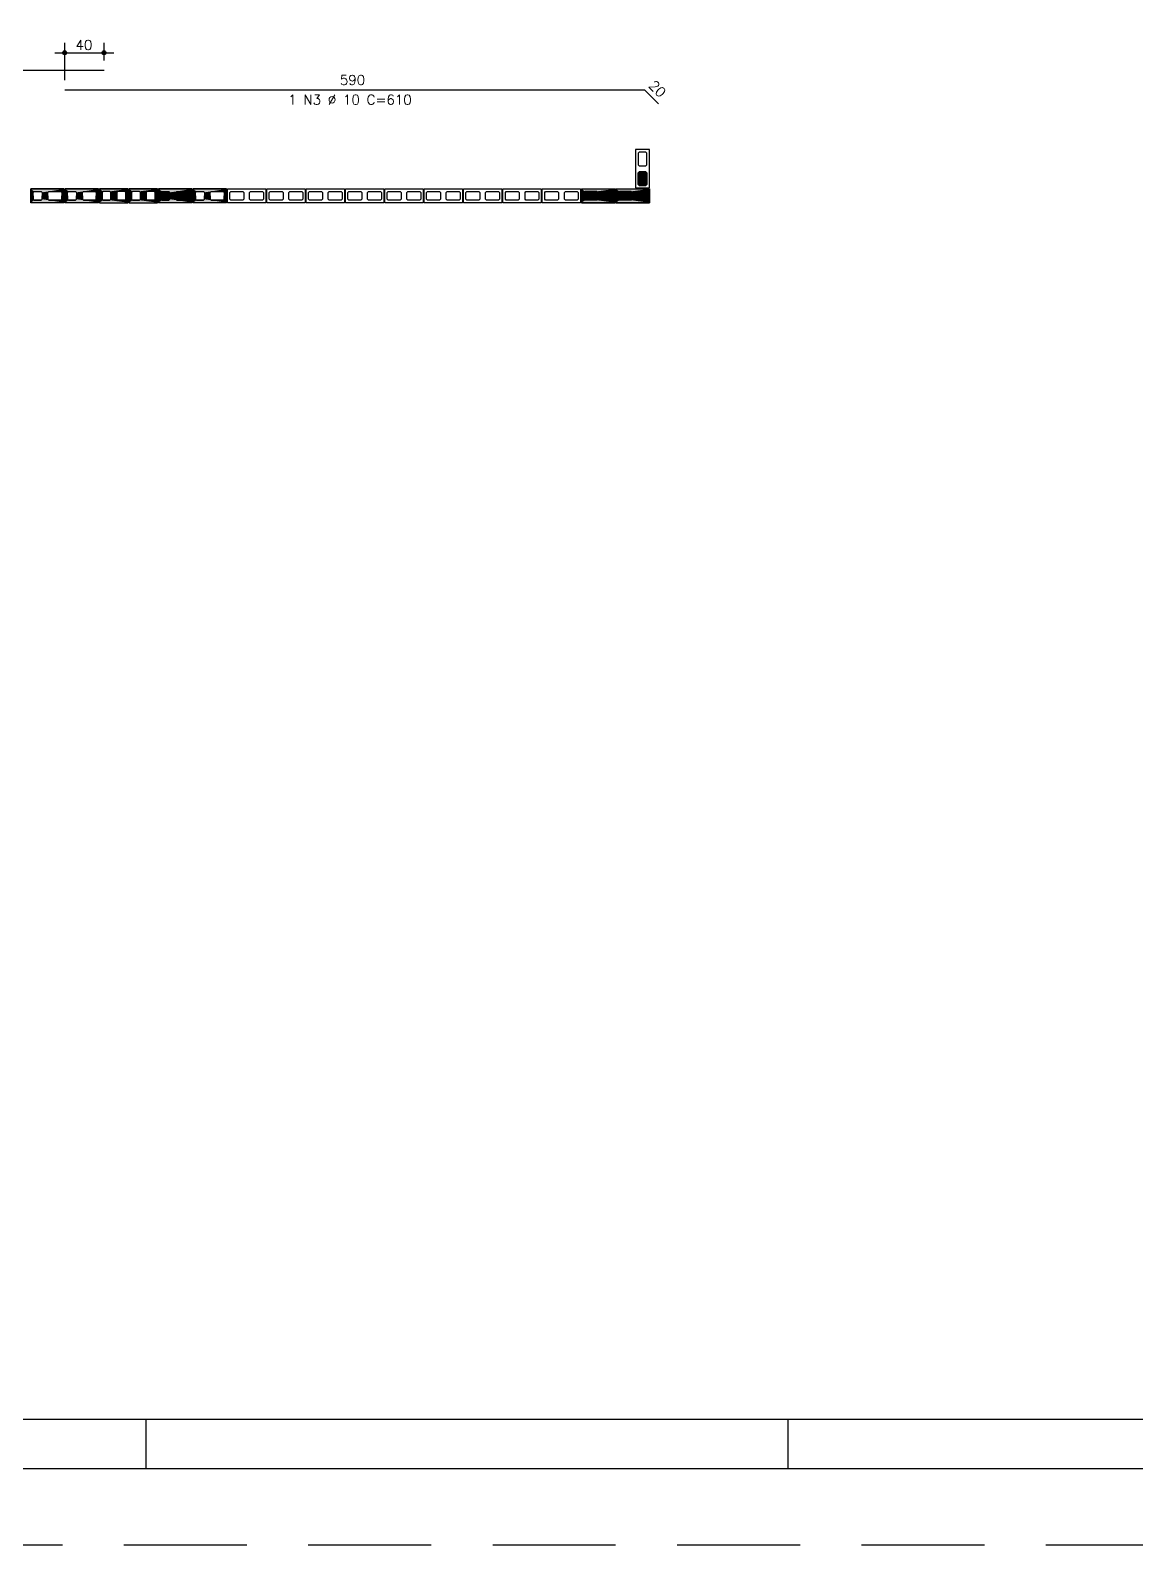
# Model space of a CAD drawing. Extents: x -1.9 to 86, y -1.6 to 60.9.
# Drawn here: x 18.65 to 41.12, y -1.55 to 29.23 of the extents above; entities that cross this region are included whole.
import ezdxf

# ---------------------------------------------------------------- set-up
doc = ezdxf.new("R2010")
doc.units = 0
doc.header["$MEASUREMENT"] = 0
doc.linetypes.add('ESTILO_TQS_0001', pattern=[0.45, 0.3, -0.15])
doc.linetypes.add('HIDDEN', pattern=[0.375, 0.25, -0.125])
doc.layers.get('0').update_dxf_attribs({"linetype": 'CONTINUOUS'})
doc.layers.get('Defpoints').update_dxf_attribs({"linetype": 'CONTINUOUS'})
for name, color, linetype in [('ARQ_FOLHA', 7, 'CONTINUOUS'), ('PENA_01', 1, 'CONTINUOUS'), ('PENA_02', 2, 'CONTINUOUS'), ('PENA_03', 3, 'CONTINUOUS'), ('PENA_05', 5, 'CONTINUOUS'), ('PENA_11', 252, 'CONTINUOUS'), ('PENA_21', 100, 'CONTINUOUS'), ('PENA_27', 21, 'CONTINUOUS')]:
    doc.layers.add(name, color=color, linetype=linetype)
doc.styles.get("Standard").update_dxf_attribs({"font": 'ROMANS.SHX'})

# ---------------------------------------------------------------- blocks, each defined once
blk = doc.blocks.new('FOLHA A1 - 841 X 594')
at = {"layer": 'ARQ_FOLHA', "color": 1}
for p, q in [((-631, 10), (-631, 0)), ((-500.5, 10), (-500.5, 0))]:
    blk.add_line(p, q, dxfattribs=at)
for points in [[(-841, 0), (0, 0), (0, 594), (-841, 594)], [(-816, 10), (-10, 10), (-10, 584), (-816, 584)]]:
    blk.add_lwpolyline(points, close=True, dxfattribs=at)
at = {"layer": 'Defpoints', "color": 8, "linetype": 'HIDDEN', "ltscale": 100}
blk.add_lwpolyline([(-860.5, 609.5), (-860.5, -15.5), (19.5, -15.5), (19.5, 609.5)], close=True, dxfattribs=at)
blk = doc.blocks.new('*U24')
blk.add_blockref('FOLHA A1 - 841 X 594', (0, 0))

msp = doc.modelspace()

# ---------------------------------------------------------------- linework, layer by layer
at = {"layer": 'PENA_01', "linetype": 'Continuous'}
for p, q in [((19.347, 28.223), (19.347, 28.976)), ((20.147, 28.623), (20.147, 28.976)), ((19.147, 28.776), (20.347, 28.776))]:
    msp.add_line(p, q, dxfattribs=at)
for points in [[(31.027, 26.759), (31.007, 26.739), (31.007, 26.499), (31.027, 26.479), (31.167, 26.479), (31.187, 26.499), (31.187, 26.739), (31.167, 26.759), (31.027, 26.759)], [(31.027, 26.359), (31.007, 26.339), (31.007, 26.099), (31.027, 26.079), (31.167, 26.079), (31.187, 26.099), (31.187, 26.339), (31.167, 26.359), (31.027, 26.359)], [(18.727, 25.959), (18.867, 25.959), (18.887, 25.939), (18.887, 25.799), (18.867, 25.779), (18.727, 25.779), (18.707, 25.799), (18.707, 25.939), (18.727, 25.959)], [(19.027, 25.959), (19.267, 25.959), (19.287, 25.939), (19.287, 25.799), (19.267, 25.779), (19.027, 25.779), (19.007, 25.799), (19.007, 25.939), (19.027, 25.959)], [(19.427, 25.959), (19.567, 25.959), (19.587, 25.939), (19.587, 25.799), (19.567, 25.779), (19.427, 25.779), (19.407, 25.799), (19.407, 25.939), (19.427, 25.959)], [(19.727, 25.959), (19.967, 25.959), (19.987, 25.939), (19.987, 25.799), (19.967, 25.779), (19.727, 25.779), (19.707, 25.799), (19.707, 25.939), (19.727, 25.959)], [(21.327, 25.959), (21.467, 25.959), (21.487, 25.939), (21.487, 25.799), (21.467, 25.779), (21.327, 25.779), (21.307, 25.799), (21.307, 25.939), (21.327, 25.959)], [(21.627, 25.959), (21.867, 25.959), (21.887, 25.939), (21.887, 25.799), (21.867, 25.779), (21.627, 25.779), (21.607, 25.799), (21.607, 25.939), (21.627, 25.959)], [(22.027, 25.959), (22.167, 25.959), (22.187, 25.939), (22.187, 25.799), (22.167, 25.779), (22.027, 25.779), (22.007, 25.799), (22.007, 25.939), (22.027, 25.959)], [(22.327, 25.959), (22.567, 25.959), (22.587, 25.939), (22.587, 25.799), (22.567, 25.779), (22.327, 25.779), (22.307, 25.799), (22.307, 25.939), (22.327, 25.959)], [(22.707, 25.939), (22.727, 25.959), (22.967, 25.959), (22.987, 25.939), (22.987, 25.799), (22.967, 25.779), (22.727, 25.779), (22.707, 25.799), (22.707, 25.939)], [(23.107, 25.939), (23.127, 25.959), (23.367, 25.959), (23.387, 25.939), (23.387, 25.799), (23.367, 25.779), (23.127, 25.779), (23.107, 25.799), (23.107, 25.939)], [(23.507, 25.939), (23.527, 25.959), (23.767, 25.959), (23.787, 25.939), (23.787, 25.799), (23.767, 25.779), (23.527, 25.779), (23.507, 25.799), (23.507, 25.939)], [(23.907, 25.939), (23.927, 25.959), (24.167, 25.959), (24.187, 25.939), (24.187, 25.799), (24.167, 25.779), (23.927, 25.779), (23.907, 25.799), (23.907, 25.939)], [(24.307, 25.939), (24.327, 25.959), (24.567, 25.959), (24.587, 25.939), (24.587, 25.799), (24.567, 25.779), (24.327, 25.779), (24.307, 25.799), (24.307, 25.939)], [(24.707, 25.939), (24.727, 25.959), (24.967, 25.959), (24.987, 25.939), (24.987, 25.799), (24.967, 25.779), (24.727, 25.779), (24.707, 25.799), (24.707, 25.939)], [(25.107, 25.939), (25.127, 25.959), (25.367, 25.959), (25.387, 25.939), (25.387, 25.799), (25.367, 25.779), (25.127, 25.779), (25.107, 25.799), (25.107, 25.939)], [(25.507, 25.939), (25.527, 25.959), (25.767, 25.959), (25.787, 25.939), (25.787, 25.799), (25.767, 25.779), (25.527, 25.779), (25.507, 25.799), (25.507, 25.939)], [(25.907, 25.939), (25.927, 25.959), (26.167, 25.959), (26.187, 25.939), (26.187, 25.799), (26.167, 25.779), (25.927, 25.779), (25.907, 25.799), (25.907, 25.939)], [(26.307, 25.939), (26.327, 25.959), (26.567, 25.959), (26.587, 25.939), (26.587, 25.799), (26.567, 25.779), (26.327, 25.779), (26.307, 25.799), (26.307, 25.939)], [(26.707, 25.939), (26.727, 25.959), (26.967, 25.959), (26.987, 25.939), (26.987, 25.799), (26.967, 25.779), (26.727, 25.779), (26.707, 25.799), (26.707, 25.939)], [(27.107, 25.939), (27.127, 25.959), (27.367, 25.959), (27.387, 25.939), (27.387, 25.799), (27.367, 25.779), (27.127, 25.779), (27.107, 25.799), (27.107, 25.939)], [(27.507, 25.939), (27.527, 25.959), (27.767, 25.959), (27.787, 25.939), (27.787, 25.799), (27.767, 25.779), (27.527, 25.779), (27.507, 25.799), (27.507, 25.939)], [(27.907, 25.939), (27.927, 25.959), (28.167, 25.959), (28.187, 25.939), (28.187, 25.799), (28.167, 25.779), (27.927, 25.779), (27.907, 25.799), (27.907, 25.939)], [(28.307, 25.939), (28.327, 25.959), (28.567, 25.959), (28.587, 25.939), (28.587, 25.799), (28.567, 25.779), (28.327, 25.779), (28.307, 25.799), (28.307, 25.939)], [(28.707, 25.939), (28.727, 25.959), (28.967, 25.959), (28.987, 25.939), (28.987, 25.799), (28.967, 25.779), (28.727, 25.779), (28.707, 25.799), (28.707, 25.939)], [(29.107, 25.939), (29.127, 25.959), (29.367, 25.959), (29.387, 25.939), (29.387, 25.799), (29.367, 25.779), (29.127, 25.779), (29.107, 25.799), (29.107, 25.939)], [(29.507, 25.939), (29.527, 25.959), (29.767, 25.959), (29.787, 25.939), (29.787, 25.799), (29.767, 25.779), (29.527, 25.779), (29.507, 25.799), (29.507, 25.939)], [(30.167, 25.779), (29.927, 25.779), (29.907, 25.799), (29.907, 25.939), (29.927, 25.959), (30.167, 25.959), (30.187, 25.939), (30.187, 25.799), (30.167, 25.779)], [(30.467, 25.779), (30.327, 25.779), (30.307, 25.799), (30.307, 25.939), (30.327, 25.959), (30.467, 25.959), (30.487, 25.939), (30.487, 25.799), (30.467, 25.779)], [(30.867, 25.779), (30.627, 25.779), (30.607, 25.799), (30.607, 25.939), (30.627, 25.959), (30.867, 25.959), (30.887, 25.939), (30.887, 25.799), (30.867, 25.779)], [(31.167, 25.779), (31.027, 25.779), (31.007, 25.799), (31.007, 25.939), (31.027, 25.959), (31.167, 25.959), (31.187, 25.939), (31.187, 25.799), (31.167, 25.779)]]:
    msp.add_lwpolyline(points, dxfattribs=at)
at = {"layer": 'PENA_01', "linetype": 'ESTILO_TQS_0001'}
for points in [[(20.287, 25.939), (20.267, 25.959), (20.127, 25.959), (20.107, 25.939), (20.107, 25.799), (20.127, 25.779), (20.267, 25.779), (20.287, 25.799), (20.287, 25.939)], [(20.587, 25.939), (20.567, 25.959), (20.427, 25.959), (20.407, 25.939), (20.407, 25.799), (20.427, 25.779), (20.567, 25.779), (20.587, 25.799), (20.587, 25.939)], [(20.887, 25.939), (20.867, 25.959), (20.727, 25.959), (20.707, 25.939), (20.707, 25.799), (20.727, 25.779), (20.867, 25.779), (20.887, 25.799), (20.887, 25.939)], [(21.187, 25.939), (21.167, 25.959), (21.027, 25.959), (21.007, 25.939), (21.007, 25.799), (21.027, 25.779), (21.167, 25.779), (21.187, 25.799), (21.187, 25.939)]]:
    msp.add_lwpolyline(points, dxfattribs=at)
at = {"layer": 'PENA_02', "linetype": 'Continuous'}
for points in [[(30.957, 26.809), (30.957, 26.029), (31.237, 26.029), (31.237, 26.809), (30.957, 26.809)], [(18.657, 26.009), (19.337, 26.009), (19.337, 25.729), (18.657, 25.729), (18.657, 26.009)], [(19.357, 26.009), (20.037, 26.009), (20.037, 25.729), (19.357, 25.729), (19.357, 26.009)], [(20.637, 26.009), (20.057, 26.009), (20.057, 25.729), (20.637, 25.729), (20.637, 26.009)], [(21.237, 26.009), (20.657, 26.009), (20.657, 25.729), (21.237, 25.729), (21.237, 26.009)], [(21.257, 26.009), (21.937, 26.009), (21.937, 25.729), (21.257, 25.729), (21.257, 26.009)], [(21.957, 26.009), (22.637, 26.009), (22.637, 25.729), (21.957, 25.729), (21.957, 26.009)], [(22.657, 26.009), (23.437, 26.009), (23.437, 25.729), (22.657, 25.729), (22.657, 26.009)], [(23.457, 26.009), (24.237, 26.009), (24.237, 25.729), (23.457, 25.729), (23.457, 26.009)], [(24.257, 26.009), (25.037, 26.009), (25.037, 25.729), (24.257, 25.729), (24.257, 26.009)], [(25.057, 26.009), (25.837, 26.009), (25.837, 25.729), (25.057, 25.729), (25.057, 26.009)], [(25.857, 26.009), (26.637, 26.009), (26.637, 25.729), (25.857, 25.729), (25.857, 26.009)], [(26.657, 26.009), (27.437, 26.009), (27.437, 25.729), (26.657, 25.729), (26.657, 26.009)], [(27.457, 26.009), (28.237, 26.009), (28.237, 25.729), (27.457, 25.729), (27.457, 26.009)], [(28.257, 26.009), (29.037, 26.009), (29.037, 25.729), (28.257, 25.729), (28.257, 26.009)], [(29.057, 26.009), (29.837, 26.009), (29.837, 25.729), (29.057, 25.729), (29.057, 26.009)], [(30.537, 25.729), (29.857, 25.729), (29.857, 26.009), (30.537, 26.009), (30.537, 25.729)], [(31.237, 25.729), (30.557, 25.729), (30.557, 26.009), (31.237, 26.009), (31.237, 25.729)]]:
    msp.add_lwpolyline(points, dxfattribs=at)
for centre, radius in [((19.347, 28.776), 0.04), ((19.347, 28.776), 0.02), ((20.147, 28.776), 0.04), ((20.147, 28.776), 0.02)]:
    msp.add_circle(centre, radius, dxfattribs=at)
at = {"layer": 'PENA_03', "linetype": 'Continuous'}
for p, q in [((20.147, 28.423), (20.147, 28.423)), ((19.347, 28.023), (19.347, 28.023))]:
    msp.add_line(p, q, dxfattribs=at)
for points in [[(31.027, 26.079), (31.007, 26.099), (31.007, 26.339), (31.027, 26.359), (31.167, 26.359), (31.187, 26.339), (31.187, 26.099), (31.167, 26.079), (31.027, 26.079)], [(21.487, 25.799), (21.467, 25.779), (21.327, 25.779), (21.307, 25.799), (21.307, 25.939), (21.327, 25.959), (21.467, 25.959), (21.487, 25.939), (21.487, 25.799)], [(21.887, 25.799), (21.867, 25.779), (21.627, 25.779), (21.607, 25.799), (21.607, 25.939), (21.627, 25.959), (21.867, 25.959), (21.887, 25.939), (21.887, 25.799)], [(30.187, 25.799), (30.167, 25.779), (29.927, 25.779), (29.907, 25.799), (29.907, 25.939), (29.927, 25.959), (30.167, 25.959), (30.187, 25.939), (30.187, 25.799)], [(30.487, 25.799), (30.467, 25.779), (30.327, 25.779), (30.307, 25.799), (30.307, 25.939), (30.327, 25.959), (30.467, 25.959), (30.487, 25.939), (30.487, 25.799)], [(30.887, 25.799), (30.867, 25.779), (30.627, 25.779), (30.607, 25.799), (30.607, 25.939), (30.627, 25.959), (30.867, 25.959), (30.887, 25.939), (30.887, 25.799)], [(31.187, 25.799), (31.167, 25.779), (31.027, 25.779), (31.007, 25.799), (31.007, 25.939), (31.027, 25.959), (31.167, 25.959), (31.187, 25.939), (31.187, 25.799)]]:
    msp.add_lwpolyline(points, dxfattribs=at)
for centre in [(31.097, 26.219), (21.397, 25.869), (21.747, 25.869), (30.047, 25.869), (30.397, 25.869), (30.747, 25.869), (31.097, 25.869)]:
    msp.add_circle(centre, 0.04, dxfattribs=at)
for points in [[(31.137, 26.219), (31.077, 26.253), (31.06, 26.232)], [(31.137, 26.219), (31.06, 26.232), (31.06, 26.205)], [(31.137, 26.219), (31.06, 26.205), (31.077, 26.184)], [(31.137, 26.219), (31.104, 26.258), (31.077, 26.253)], [(31.137, 26.219), (31.077, 26.184), (31.104, 26.179)], [(31.137, 26.219), (31.128, 26.244), (31.104, 26.258)], [(31.137, 26.219), (31.104, 26.179), (31.128, 26.193)], [(31.137, 26.219), (31.128, 26.193), (31.137, 26.219)], [(21.437, 25.869), (21.377, 25.903), (21.36, 25.882)], [(21.437, 25.869), (21.36, 25.882), (21.36, 25.855)], [(21.437, 25.869), (21.36, 25.855), (21.377, 25.834)], [(21.437, 25.869), (21.404, 25.908), (21.377, 25.903)], [(21.437, 25.869), (21.377, 25.834), (21.404, 25.829)], [(21.437, 25.869), (21.428, 25.894), (21.404, 25.908)], [(21.437, 25.869), (21.404, 25.829), (21.428, 25.843)], [(21.437, 25.869), (21.428, 25.843), (21.437, 25.869)], [(21.787, 25.869), (21.727, 25.903), (21.71, 25.882)], [(21.787, 25.869), (21.71, 25.882), (21.71, 25.855)], [(21.787, 25.869), (21.71, 25.855), (21.727, 25.834)], [(21.787, 25.869), (21.754, 25.908), (21.727, 25.903)], [(21.787, 25.869), (21.727, 25.834), (21.754, 25.829)], [(21.787, 25.869), (21.778, 25.894), (21.754, 25.908)], [(21.787, 25.869), (21.754, 25.829), (21.778, 25.843)], [(21.787, 25.869), (21.778, 25.843), (21.787, 25.869)], [(30.087, 25.869), (30.027, 25.903), (30.01, 25.882)], [(30.087, 25.869), (30.01, 25.882), (30.01, 25.855)], [(30.087, 25.869), (30.01, 25.855), (30.027, 25.834)], [(30.087, 25.869), (30.054, 25.908), (30.027, 25.903)], [(30.087, 25.869), (30.027, 25.834), (30.054, 25.829)], [(30.087, 25.869), (30.078, 25.894), (30.054, 25.908)], [(30.087, 25.869), (30.054, 25.829), (30.078, 25.843)], [(30.087, 25.869), (30.078, 25.843), (30.087, 25.869)], [(30.437, 25.869), (30.377, 25.903), (30.36, 25.882)], [(30.437, 25.869), (30.36, 25.882), (30.36, 25.855)], [(30.437, 25.869), (30.36, 25.855), (30.377, 25.834)], [(30.437, 25.869), (30.404, 25.908), (30.377, 25.903)], [(30.437, 25.869), (30.377, 25.834), (30.404, 25.829)], [(30.437, 25.869), (30.428, 25.894), (30.404, 25.908)], [(30.437, 25.869), (30.404, 25.829), (30.428, 25.843)], [(30.437, 25.869), (30.428, 25.843), (30.437, 25.869)], [(30.787, 25.869), (30.727, 25.903), (30.71, 25.882)], [(30.787, 25.869), (30.71, 25.882), (30.71, 25.855)], [(30.787, 25.869), (30.71, 25.855), (30.727, 25.834)], [(30.787, 25.869), (30.754, 25.908), (30.727, 25.903)], [(30.787, 25.869), (30.727, 25.834), (30.754, 25.829)], [(30.787, 25.869), (30.778, 25.894), (30.754, 25.908)], [(30.787, 25.869), (30.754, 25.829), (30.778, 25.843)], [(30.787, 25.869), (30.778, 25.843), (30.787, 25.869)], [(31.137, 25.869), (31.077, 25.903), (31.06, 25.882)], [(31.137, 25.869), (31.06, 25.882), (31.06, 25.855)], [(31.137, 25.869), (31.06, 25.855), (31.077, 25.834)], [(31.137, 25.869), (31.104, 25.908), (31.077, 25.903)], [(31.137, 25.869), (31.077, 25.834), (31.104, 25.829)], [(31.137, 25.869), (31.128, 25.894), (31.104, 25.908)], [(31.137, 25.869), (31.104, 25.829), (31.128, 25.843)], [(31.137, 25.869), (31.128, 25.843), (31.137, 25.869)]]:
    msp.add_solid(points, dxfattribs=at)
at = {"layer": 'PENA_05', "linetype": 'Continuous'}
for p, q in [((8.357, 28.423), (20.147, 28.423)), ((19.347, 28.023), (31.137, 28.024)), ((31.137, 28.024), (31.42, 27.741))]:
    msp.add_line(p, q, dxfattribs=at)
at = {"layer": 'PENA_11', "linetype": 'Continuous'}
for points in [[(31.027, 26.079), (31.007, 26.339), (31.027, 26.359)], [(31.027, 26.079), (31.007, 26.099), (31.007, 26.339)], [(31.027, 26.079), (31.027, 26.359), (31.167, 26.359)], [(31.027, 26.079), (31.167, 26.359), (31.187, 26.339)], [(31.027, 26.079), (31.187, 26.339), (31.187, 26.099)], [(21.487, 25.799), (21.307, 25.939), (21.327, 25.959)], [(21.487, 25.799), (21.307, 25.799), (21.307, 25.939)], [(21.487, 25.799), (21.327, 25.959), (21.467, 25.959)], [(21.487, 25.799), (21.467, 25.959), (21.487, 25.939)], [(21.487, 25.799), (21.487, 25.939), (21.487, 25.799)], [(21.887, 25.799), (21.607, 25.939), (21.627, 25.959)], [(21.887, 25.799), (21.607, 25.799), (21.607, 25.939)], [(21.887, 25.799), (21.627, 25.959), (21.867, 25.959)], [(21.887, 25.799), (21.867, 25.959), (21.887, 25.939)], [(21.887, 25.799), (21.887, 25.939), (21.887, 25.799)], [(30.187, 25.799), (29.907, 25.939), (29.927, 25.959)], [(30.187, 25.799), (29.907, 25.799), (29.907, 25.939)], [(30.187, 25.799), (29.927, 25.959), (30.167, 25.959)], [(30.187, 25.799), (30.167, 25.959), (30.187, 25.939)], [(30.187, 25.799), (30.187, 25.939), (30.187, 25.799)], [(30.487, 25.799), (30.307, 25.939), (30.327, 25.959)], [(30.487, 25.799), (30.307, 25.799), (30.307, 25.939)], [(30.487, 25.799), (30.327, 25.959), (30.467, 25.959)], [(30.487, 25.799), (30.467, 25.959), (30.487, 25.939)], [(30.487, 25.799), (30.487, 25.939), (30.487, 25.799)], [(30.887, 25.799), (30.607, 25.939), (30.627, 25.959)], [(30.887, 25.799), (30.607, 25.799), (30.607, 25.939)], [(30.887, 25.799), (30.627, 25.959), (30.867, 25.959)], [(30.887, 25.799), (30.867, 25.959), (30.887, 25.939)], [(30.887, 25.799), (30.887, 25.939), (30.887, 25.799)], [(31.187, 25.799), (31.007, 25.939), (31.027, 25.959)], [(31.187, 25.799), (31.007, 25.799), (31.007, 25.939)], [(31.027, 26.079), (31.187, 26.099), (31.167, 26.079)], [(31.027, 26.079), (31.167, 26.079), (31.027, 26.079)], [(31.187, 25.799), (31.027, 25.959), (31.167, 25.959)], [(31.187, 25.799), (31.167, 25.959), (31.187, 25.939)], [(31.187, 25.799), (31.187, 25.939), (31.187, 25.799)], [(21.487, 25.799), (21.327, 25.779), (21.307, 25.799)], [(21.487, 25.799), (21.467, 25.779), (21.327, 25.779)], [(21.887, 25.799), (21.627, 25.779), (21.607, 25.799)], [(21.887, 25.799), (21.867, 25.779), (21.627, 25.779)], [(30.187, 25.799), (29.927, 25.779), (29.907, 25.799)], [(30.187, 25.799), (30.167, 25.779), (29.927, 25.779)], [(30.487, 25.799), (30.327, 25.779), (30.307, 25.799)], [(30.487, 25.799), (30.467, 25.779), (30.327, 25.779)], [(30.887, 25.799), (30.627, 25.779), (30.607, 25.799)], [(30.887, 25.799), (30.867, 25.779), (30.627, 25.779)], [(31.187, 25.799), (31.027, 25.779), (31.007, 25.799)], [(31.187, 25.799), (31.167, 25.779), (31.027, 25.779)]]:
    msp.add_solid(points, dxfattribs=at)
at = {"layer": 'PENA_21', "linetype": 'Continuous'}
for points in [[(18.657, 25.869), (18.707, 25.869), (18.707, 25.939), (18.727, 25.959), (18.867, 25.959), (18.887, 25.939), (18.887, 25.869), (19.007, 25.869), (19.007, 25.939), (19.027, 25.959), (19.267, 25.959), (19.287, 25.939), (19.287, 25.869), (19.337, 25.869), (19.337, 26.009), (18.657, 26.009), (18.657, 25.869)], [(18.657, 25.869), (18.707, 25.869), (18.707, 25.799), (18.727, 25.779), (18.867, 25.779), (18.887, 25.799), (18.887, 25.869), (19.007, 25.869), (19.007, 25.799), (19.027, 25.779), (19.267, 25.779), (19.287, 25.799), (19.287, 25.869), (19.337, 25.869), (19.337, 25.729), (18.657, 25.729), (18.657, 25.869)], [(19.357, 25.869), (19.407, 25.869), (19.407, 25.939), (19.427, 25.959), (19.567, 25.959), (19.587, 25.939), (19.587, 25.869), (19.707, 25.869), (19.707, 25.939), (19.727, 25.959), (19.967, 25.959), (19.987, 25.939), (19.987, 25.869), (20.037, 25.869), (20.037, 26.009), (19.357, 26.009), (19.357, 25.869)], [(19.357, 25.869), (19.407, 25.869), (19.407, 25.799), (19.427, 25.779), (19.567, 25.779), (19.587, 25.799), (19.587, 25.869), (19.707, 25.869), (19.707, 25.799), (19.727, 25.779), (19.967, 25.779), (19.987, 25.799), (19.987, 25.869), (20.037, 25.869), (20.037, 25.729), (19.357, 25.729), (19.357, 25.869)], [(21.257, 25.869), (21.307, 25.869), (21.307, 25.939), (21.327, 25.959), (21.467, 25.959), (21.487, 25.939), (21.487, 25.869), (21.607, 25.869), (21.607, 25.939), (21.627, 25.959), (21.867, 25.959), (21.887, 25.939), (21.887, 25.869), (21.937, 25.869), (21.937, 26.009), (21.257, 26.009), (21.257, 25.869)], [(21.257, 25.869), (21.307, 25.869), (21.307, 25.799), (21.327, 25.779), (21.467, 25.779), (21.487, 25.799), (21.487, 25.869), (21.607, 25.869), (21.607, 25.799), (21.627, 25.779), (21.867, 25.779), (21.887, 25.799), (21.887, 25.869), (21.937, 25.869), (21.937, 25.729), (21.257, 25.729), (21.257, 25.869)], [(21.957, 25.869), (22.007, 25.869), (22.007, 25.939), (22.027, 25.959), (22.167, 25.959), (22.187, 25.939), (22.187, 25.869), (22.307, 25.869), (22.307, 25.939), (22.327, 25.959), (22.567, 25.959), (22.587, 25.939), (22.587, 25.869), (22.637, 25.869), (22.637, 26.009), (21.957, 26.009), (21.957, 25.869)], [(21.957, 25.869), (22.007, 25.869), (22.007, 25.799), (22.027, 25.779), (22.167, 25.779), (22.187, 25.799), (22.187, 25.869), (22.307, 25.869), (22.307, 25.799), (22.327, 25.779), (22.567, 25.779), (22.587, 25.799), (22.587, 25.869), (22.637, 25.869), (22.637, 25.729), (21.957, 25.729), (21.957, 25.869)], [(30.537, 25.869), (30.487, 25.869), (30.487, 25.939), (30.467, 25.959), (30.327, 25.959), (30.307, 25.939), (30.307, 25.869), (30.187, 25.869), (30.187, 25.939), (30.167, 25.959), (29.927, 25.959), (29.907, 25.939), (29.907, 25.869), (29.857, 25.869), (29.857, 26.009), (30.537, 26.009), (30.537, 25.869)], [(30.537, 25.869), (30.487, 25.869), (30.487, 25.799), (30.467, 25.779), (30.327, 25.779), (30.307, 25.799), (30.307, 25.869), (30.187, 25.869), (30.187, 25.799), (30.167, 25.779), (29.927, 25.779), (29.907, 25.799), (29.907, 25.869), (29.857, 25.869), (29.857, 25.729), (30.537, 25.729), (30.537, 25.869)], [(31.237, 25.869), (31.187, 25.869), (31.187, 25.939), (31.167, 25.959), (31.027, 25.959), (31.007, 25.939), (31.007, 25.869), (30.887, 25.869), (30.887, 25.939), (30.867, 25.959), (30.627, 25.959), (30.607, 25.939), (30.607, 25.869), (30.557, 25.869), (30.557, 26.009), (31.237, 26.009), (31.237, 25.869)], [(31.237, 25.869), (31.187, 25.869), (31.187, 25.799), (31.167, 25.779), (31.027, 25.779), (31.007, 25.799), (31.007, 25.869), (30.887, 25.869), (30.887, 25.799), (30.867, 25.779), (30.627, 25.779), (30.607, 25.799), (30.607, 25.869), (30.557, 25.869), (30.557, 25.729), (31.237, 25.729), (31.237, 25.869)]]:
    msp.add_lwpolyline(points, dxfattribs=at)
for points in [[(19.337, 26.009), (18.657, 26.009), (18.727, 25.959)], [(18.657, 26.009), (18.657, 25.869), (18.707, 25.869)], [(18.657, 26.009), (18.707, 25.869), (18.707, 25.939)], [(18.657, 26.009), (18.707, 25.939), (18.727, 25.959)], [(18.707, 25.799), (18.657, 25.729), (18.657, 25.869)], [(18.707, 25.799), (18.657, 25.869), (18.707, 25.869)], [(19.337, 26.009), (18.727, 25.959), (18.867, 25.959)], [(19.337, 26.009), (18.867, 25.959), (18.887, 25.939)], [(19.337, 26.009), (18.887, 25.939), (19.027, 25.959)], [(18.887, 25.939), (19.007, 25.939), (19.027, 25.959)], [(18.887, 25.939), (18.887, 25.869), (19.007, 25.869)], [(18.887, 25.939), (19.007, 25.869), (19.007, 25.939)], [(18.887, 25.869), (19.007, 25.869), (19.007, 25.799)], [(18.887, 25.869), (19.007, 25.799), (19.027, 25.779)], [(18.887, 25.869), (19.027, 25.779), (18.887, 25.799)], [(19.337, 26.009), (19.027, 25.959), (19.267, 25.959)], [(19.337, 26.009), (19.267, 25.959), (19.287, 25.939)], [(19.337, 26.009), (19.287, 25.939), (19.337, 25.869)], [(19.337, 25.869), (19.287, 25.939), (19.287, 25.869)], [(19.337, 25.729), (19.287, 25.799), (19.287, 25.869)], [(19.337, 25.729), (19.287, 25.869), (19.337, 25.869)], [(20.037, 26.009), (19.357, 26.009), (19.427, 25.959)], [(19.357, 26.009), (19.357, 25.869), (19.407, 25.869)], [(19.357, 26.009), (19.407, 25.869), (19.407, 25.939)], [(19.357, 26.009), (19.407, 25.939), (19.427, 25.959)], [(19.407, 25.799), (19.357, 25.729), (19.357, 25.869)], [(19.407, 25.799), (19.357, 25.869), (19.407, 25.869)], [(20.037, 26.009), (19.427, 25.959), (19.567, 25.959)], [(20.037, 26.009), (19.567, 25.959), (19.587, 25.939)], [(20.037, 26.009), (19.587, 25.939), (19.727, 25.959)], [(19.587, 25.939), (19.707, 25.939), (19.727, 25.959)], [(19.587, 25.939), (19.587, 25.869), (19.707, 25.869)], [(19.587, 25.939), (19.707, 25.869), (19.707, 25.939)], [(19.587, 25.869), (19.707, 25.869), (19.707, 25.799)], [(19.587, 25.869), (19.707, 25.799), (19.727, 25.779)], [(19.587, 25.869), (19.727, 25.779), (19.587, 25.799)], [(20.037, 26.009), (19.727, 25.959), (19.967, 25.959)], [(20.037, 26.009), (19.967, 25.959), (19.987, 25.939)], [(20.037, 26.009), (19.987, 25.939), (20.037, 25.869)], [(20.037, 25.869), (19.987, 25.939), (19.987, 25.869)], [(20.037, 25.729), (19.987, 25.799), (19.987, 25.869)], [(20.037, 25.729), (19.987, 25.869), (20.037, 25.869)], [(21.937, 26.009), (21.257, 26.009), (21.327, 25.959)], [(21.257, 26.009), (21.257, 25.869), (21.307, 25.869)], [(21.257, 26.009), (21.307, 25.869), (21.307, 25.939)], [(21.257, 26.009), (21.307, 25.939), (21.327, 25.959)], [(21.307, 25.799), (21.257, 25.729), (21.257, 25.869)], [(21.307, 25.799), (21.257, 25.869), (21.307, 25.869)], [(21.937, 26.009), (21.327, 25.959), (21.467, 25.959)], [(21.937, 26.009), (21.467, 25.959), (21.487, 25.939)], [(21.937, 26.009), (21.487, 25.939), (21.627, 25.959)], [(21.487, 25.939), (21.607, 25.939), (21.627, 25.959)], [(21.487, 25.939), (21.487, 25.869), (21.607, 25.869)], [(21.487, 25.939), (21.607, 25.869), (21.607, 25.939)], [(21.487, 25.869), (21.607, 25.869), (21.607, 25.799)], [(21.487, 25.869), (21.607, 25.799), (21.627, 25.779)], [(21.487, 25.869), (21.627, 25.779), (21.487, 25.799)], [(21.937, 26.009), (21.627, 25.959), (21.867, 25.959)], [(21.937, 26.009), (21.867, 25.959), (21.887, 25.939)], [(21.937, 26.009), (21.887, 25.939), (21.937, 25.869)], [(21.937, 25.869), (21.887, 25.939), (21.887, 25.869)], [(21.937, 25.729), (21.887, 25.799), (21.887, 25.869)], [(21.937, 25.729), (21.887, 25.869), (21.937, 25.869)], [(22.637, 26.009), (21.957, 26.009), (22.027, 25.959)], [(21.957, 26.009), (21.957, 25.869), (22.007, 25.869)], [(21.957, 26.009), (22.007, 25.869), (22.007, 25.939)], [(21.957, 26.009), (22.007, 25.939), (22.027, 25.959)], [(22.007, 25.799), (21.957, 25.729), (21.957, 25.869)], [(22.007, 25.799), (21.957, 25.869), (22.007, 25.869)], [(22.637, 26.009), (22.027, 25.959), (22.167, 25.959)], [(22.637, 26.009), (22.167, 25.959), (22.187, 25.939)], [(22.637, 26.009), (22.187, 25.939), (22.327, 25.959)], [(22.187, 25.939), (22.307, 25.939), (22.327, 25.959)], [(22.187, 25.939), (22.187, 25.869), (22.307, 25.869)], [(22.187, 25.939), (22.307, 25.869), (22.307, 25.939)], [(22.187, 25.869), (22.307, 25.869), (22.307, 25.799)], [(22.187, 25.869), (22.307, 25.799), (22.327, 25.779)], [(22.187, 25.869), (22.327, 25.779), (22.187, 25.799)], [(22.637, 26.009), (22.327, 25.959), (22.567, 25.959)], [(22.637, 26.009), (22.567, 25.959), (22.587, 25.939)], [(22.637, 26.009), (22.587, 25.939), (22.637, 25.869)], [(22.637, 25.869), (22.587, 25.939), (22.587, 25.869)], [(22.637, 25.729), (22.587, 25.799), (22.587, 25.869)], [(22.637, 25.729), (22.587, 25.869), (22.637, 25.869)], [(30.537, 26.009), (29.927, 25.959), (29.857, 26.009)], [(29.927, 25.959), (29.907, 25.939), (29.857, 26.009)], [(29.857, 26.009), (29.907, 25.939), (29.857, 25.869)], [(29.907, 25.939), (29.907, 25.869), (29.857, 25.869)], [(29.857, 25.729), (29.907, 25.799), (29.857, 25.869)], [(29.907, 25.799), (29.907, 25.869), (29.857, 25.869)], [(30.167, 25.959), (29.927, 25.959), (30.537, 26.009)], [(30.187, 25.939), (30.167, 25.959), (30.537, 26.009)], [(30.537, 26.009), (30.327, 25.959), (30.187, 25.939)], [(30.187, 25.869), (30.187, 25.939), (30.327, 25.959)], [(30.187, 25.869), (30.327, 25.959), (30.307, 25.939)], [(30.187, 25.869), (30.307, 25.939), (30.307, 25.869)], [(30.187, 25.869), (30.187, 25.799), (30.327, 25.779)], [(30.187, 25.869), (30.327, 25.779), (30.307, 25.799)], [(30.187, 25.869), (30.307, 25.799), (30.307, 25.869)], [(30.537, 26.009), (30.467, 25.959), (30.327, 25.959)], [(30.537, 26.009), (30.487, 25.939), (30.467, 25.959)], [(30.537, 26.009), (30.537, 25.869), (30.487, 25.869)], [(30.537, 26.009), (30.487, 25.869), (30.487, 25.939)], [(30.537, 25.729), (30.537, 25.869), (30.487, 25.869)], [(30.537, 25.729), (30.487, 25.869), (30.487, 25.799)], [(31.237, 26.009), (30.627, 25.959), (30.557, 26.009)], [(30.627, 25.959), (30.607, 25.939), (30.557, 26.009)], [(30.557, 26.009), (30.607, 25.939), (30.557, 25.869)], [(30.607, 25.939), (30.607, 25.869), (30.557, 25.869)], [(30.557, 25.729), (30.607, 25.799), (30.557, 25.869)], [(30.607, 25.799), (30.607, 25.869), (30.557, 25.869)], [(30.867, 25.959), (30.627, 25.959), (31.237, 26.009)], [(30.887, 25.939), (30.867, 25.959), (31.237, 26.009)], [(31.237, 26.009), (31.027, 25.959), (30.887, 25.939)], [(30.887, 25.869), (30.887, 25.939), (31.027, 25.959)], [(30.887, 25.869), (31.027, 25.959), (31.007, 25.939)], [(30.887, 25.869), (31.007, 25.939), (31.007, 25.869)], [(30.887, 25.869), (30.887, 25.799), (31.027, 25.779)], [(30.887, 25.869), (31.027, 25.779), (31.007, 25.799)], [(30.887, 25.869), (31.007, 25.799), (31.007, 25.869)], [(31.237, 26.009), (31.167, 25.959), (31.027, 25.959)], [(31.237, 26.009), (31.187, 25.939), (31.167, 25.959)], [(31.237, 26.009), (31.237, 25.869), (31.187, 25.869)], [(31.237, 26.009), (31.187, 25.869), (31.187, 25.939)], [(31.237, 25.729), (31.237, 25.869), (31.187, 25.869)], [(31.237, 25.729), (31.187, 25.869), (31.187, 25.799)], [(18.707, 25.799), (18.727, 25.779), (18.657, 25.729)], [(19.337, 25.729), (18.657, 25.729), (18.727, 25.779)], [(19.337, 25.729), (18.727, 25.779), (18.867, 25.779)], [(19.337, 25.729), (18.867, 25.779), (18.887, 25.799)], [(19.337, 25.729), (18.887, 25.799), (19.027, 25.779)], [(19.337, 25.729), (19.027, 25.779), (19.267, 25.779)], [(19.337, 25.729), (19.267, 25.779), (19.287, 25.799)], [(19.407, 25.799), (19.427, 25.779), (19.357, 25.729)], [(20.037, 25.729), (19.357, 25.729), (19.427, 25.779)], [(20.037, 25.729), (19.427, 25.779), (19.567, 25.779)], [(20.037, 25.729), (19.567, 25.779), (19.587, 25.799)], [(20.037, 25.729), (19.587, 25.799), (19.727, 25.779)], [(20.037, 25.729), (19.727, 25.779), (19.967, 25.779)], [(20.037, 25.729), (19.967, 25.779), (19.987, 25.799)], [(21.307, 25.799), (21.327, 25.779), (21.257, 25.729)], [(21.937, 25.729), (21.257, 25.729), (21.327, 25.779)], [(21.937, 25.729), (21.327, 25.779), (21.467, 25.779)], [(21.937, 25.729), (21.467, 25.779), (21.487, 25.799)], [(21.937, 25.729), (21.487, 25.799), (21.627, 25.779)], [(21.937, 25.729), (21.627, 25.779), (21.867, 25.779)], [(21.937, 25.729), (21.867, 25.779), (21.887, 25.799)], [(22.007, 25.799), (22.027, 25.779), (21.957, 25.729)], [(22.637, 25.729), (21.957, 25.729), (22.027, 25.779)], [(22.637, 25.729), (22.027, 25.779), (22.167, 25.779)], [(22.637, 25.729), (22.167, 25.779), (22.187, 25.799)], [(22.637, 25.729), (22.187, 25.799), (22.327, 25.779)], [(22.637, 25.729), (22.327, 25.779), (22.567, 25.779)], [(22.637, 25.729), (22.567, 25.779), (22.587, 25.799)], [(29.927, 25.779), (29.907, 25.799), (29.857, 25.729)], [(30.537, 25.729), (29.927, 25.779), (29.857, 25.729)], [(30.167, 25.779), (29.927, 25.779), (30.537, 25.729)], [(30.187, 25.799), (30.167, 25.779), (30.537, 25.729)], [(30.537, 25.729), (30.327, 25.779), (30.187, 25.799)], [(30.537, 25.729), (30.467, 25.779), (30.327, 25.779)], [(30.537, 25.729), (30.487, 25.799), (30.467, 25.779)], [(30.627, 25.779), (30.607, 25.799), (30.557, 25.729)], [(31.237, 25.729), (30.627, 25.779), (30.557, 25.729)], [(30.867, 25.779), (30.627, 25.779), (31.237, 25.729)], [(30.887, 25.799), (30.867, 25.779), (31.237, 25.729)], [(31.237, 25.729), (31.027, 25.779), (30.887, 25.799)], [(31.237, 25.729), (31.167, 25.779), (31.027, 25.779)], [(31.237, 25.729), (31.187, 25.799), (31.167, 25.779)]]:
    msp.add_solid(points, dxfattribs=at)
at = {"layer": 'PENA_27', "linetype": 'Continuous'}
for points in [[(20.057, 26.009), (20.637, 26.009), (20.637, 25.869), (20.587, 25.869), (20.587, 25.939), (20.567, 25.959), (20.427, 25.959), (20.407, 25.939), (20.407, 25.869), (20.287, 25.869), (20.287, 25.939), (20.267, 25.959), (20.127, 25.959), (20.107, 25.939), (20.107, 25.869), (20.057, 25.869), (20.057, 26.009)], [(20.057, 25.729), (20.637, 25.729), (20.637, 25.869), (20.587, 25.869), (20.587, 25.799), (20.567, 25.779), (20.427, 25.779), (20.407, 25.799), (20.407, 25.869), (20.287, 25.869), (20.287, 25.799), (20.267, 25.779), (20.127, 25.779), (20.107, 25.799), (20.107, 25.869), (20.057, 25.869), (20.057, 25.729)], [(20.657, 26.009), (21.237, 26.009), (21.237, 25.869), (21.187, 25.869), (21.187, 25.939), (21.167, 25.959), (21.027, 25.959), (21.007, 25.939), (21.007, 25.869), (20.887, 25.869), (20.887, 25.939), (20.867, 25.959), (20.727, 25.959), (20.707, 25.939), (20.707, 25.869), (20.657, 25.869), (20.657, 26.009)], [(20.657, 25.729), (21.237, 25.729), (21.237, 25.869), (21.187, 25.869), (21.187, 25.799), (21.167, 25.779), (21.027, 25.779), (21.007, 25.799), (21.007, 25.869), (20.887, 25.869), (20.887, 25.799), (20.867, 25.779), (20.727, 25.779), (20.707, 25.799), (20.707, 25.869), (20.657, 25.869), (20.657, 25.729)]]:
    msp.add_lwpolyline(points, dxfattribs=at)
for points in [[(20.107, 25.939), (20.057, 26.009), (20.127, 25.959)], [(20.057, 26.009), (20.637, 26.009), (20.127, 25.959)], [(20.057, 25.869), (20.057, 26.009), (20.107, 25.869)], [(20.057, 26.009), (20.107, 25.939), (20.107, 25.869)], [(20.057, 25.869), (20.057, 25.729), (20.107, 25.869)], [(20.057, 25.729), (20.107, 25.799), (20.107, 25.869)], [(20.637, 26.009), (20.267, 25.959), (20.127, 25.959)], [(20.267, 25.959), (20.637, 26.009), (20.287, 25.939)], [(20.637, 26.009), (20.427, 25.959), (20.287, 25.939)], [(20.287, 25.939), (20.427, 25.959), (20.287, 25.869)], [(20.427, 25.959), (20.407, 25.939), (20.287, 25.869)], [(20.287, 25.869), (20.407, 25.939), (20.407, 25.869)], [(20.287, 25.799), (20.427, 25.779), (20.287, 25.869)], [(20.427, 25.779), (20.407, 25.799), (20.287, 25.869)], [(20.287, 25.869), (20.407, 25.799), (20.407, 25.869)], [(20.567, 25.959), (20.427, 25.959), (20.637, 26.009)], [(20.587, 25.939), (20.567, 25.959), (20.637, 26.009)], [(20.637, 25.869), (20.587, 25.869), (20.637, 26.009)], [(20.587, 25.869), (20.587, 25.939), (20.637, 26.009)], [(20.637, 25.869), (20.587, 25.869), (20.637, 25.729)], [(20.587, 25.869), (20.587, 25.799), (20.637, 25.729)], [(20.707, 25.939), (20.657, 26.009), (20.727, 25.959)], [(20.657, 26.009), (21.237, 26.009), (20.727, 25.959)], [(20.657, 25.869), (20.657, 26.009), (20.707, 25.869)], [(20.657, 26.009), (20.707, 25.939), (20.707, 25.869)], [(20.657, 25.869), (20.657, 25.729), (20.707, 25.869)], [(20.657, 25.729), (20.707, 25.799), (20.707, 25.869)], [(21.237, 26.009), (20.867, 25.959), (20.727, 25.959)], [(20.867, 25.959), (21.237, 26.009), (20.887, 25.939)], [(21.237, 26.009), (21.027, 25.959), (20.887, 25.939)], [(20.887, 25.939), (21.027, 25.959), (20.887, 25.869)], [(21.027, 25.959), (21.007, 25.939), (20.887, 25.869)], [(20.887, 25.869), (21.007, 25.939), (21.007, 25.869)], [(20.887, 25.799), (21.027, 25.779), (20.887, 25.869)], [(21.027, 25.779), (21.007, 25.799), (20.887, 25.869)], [(20.887, 25.869), (21.007, 25.799), (21.007, 25.869)], [(21.167, 25.959), (21.027, 25.959), (21.237, 26.009)], [(21.187, 25.939), (21.167, 25.959), (21.237, 26.009)], [(21.237, 25.869), (21.187, 25.869), (21.237, 26.009)], [(21.187, 25.869), (21.187, 25.939), (21.237, 26.009)], [(21.237, 25.869), (21.187, 25.869), (21.237, 25.729)], [(21.187, 25.869), (21.187, 25.799), (21.237, 25.729)], [(20.107, 25.799), (20.057, 25.729), (20.127, 25.779)], [(20.057, 25.729), (20.637, 25.729), (20.127, 25.779)], [(20.637, 25.729), (20.267, 25.779), (20.127, 25.779)], [(20.267, 25.779), (20.637, 25.729), (20.287, 25.799)], [(20.637, 25.729), (20.427, 25.779), (20.287, 25.799)], [(20.567, 25.779), (20.427, 25.779), (20.637, 25.729)], [(20.587, 25.799), (20.567, 25.779), (20.637, 25.729)], [(20.707, 25.799), (20.657, 25.729), (20.727, 25.779)], [(20.657, 25.729), (21.237, 25.729), (20.727, 25.779)], [(21.237, 25.729), (20.867, 25.779), (20.727, 25.779)], [(20.867, 25.779), (21.237, 25.729), (20.887, 25.799)], [(21.237, 25.729), (21.027, 25.779), (20.887, 25.799)], [(21.167, 25.779), (21.027, 25.779), (21.237, 25.729)], [(21.187, 25.799), (21.167, 25.779), (21.237, 25.729)]]:
    msp.add_solid(points, dxfattribs=at)

# ---------------------------------------------------------------- block references
at = {"xscale": 0.09999999999999938, "yscale": 0.09999999999999938, "zscale": 0.09999999999999938}
msp.add_blockref('*U24', (84.1, -0.002), dxfattribs=at)

# ---------------------------------------------------------------- texts
at = {"layer": 'PENA_03', "linetype": 'Continuous'}
for s, p in [('40', (19.567, 28.836)), ('1 N3 %%c 10 C=610', (23.892, 27.722))]:
    msp.add_text(s, height=0.2, dxfattribs=at).set_placement(p)
for s, rotation, p in [('590', 0.0011, (24.942, 28.124)), ('20', 315, (31.208, 28.094))]:
    msp.add_text(s, height=0.2, rotation=rotation, dxfattribs=at).set_placement(p)

doc.saveas('drawing.dxf')
